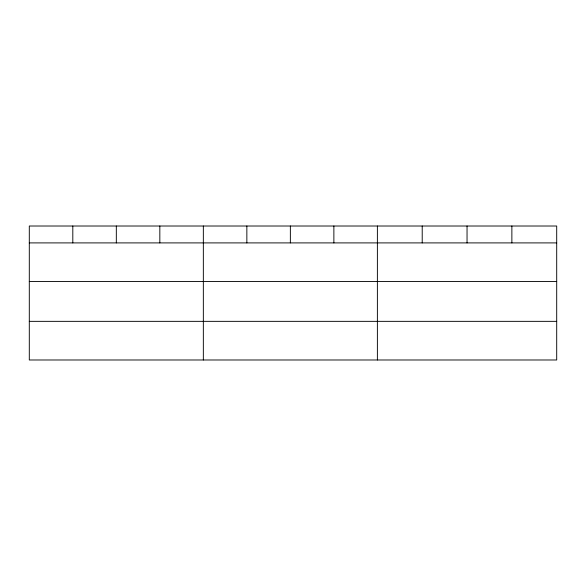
<?xml version="1.0" encoding="UTF-8"?>
<svg xmlns="http://www.w3.org/2000/svg" width="586" height="586" viewBox="0 0 586 586"><rect width="100%" height="100%" fill="white"/><g stroke="black" fill="none" stroke-linecap="round" stroke-linejoin="round"><path stroke-width="0.88" d="M556.7 281.544L556.7 226.013L29.3 226.013L29.3 359.987L556.7 359.987L556.7 281.544L29.3 281.544M29.3 242.904L556.7 242.904M29.3 321.348L556.7 321.348M511.871 226.013L511.871 242.904M467.042 226.013L467.042 242.904M422.213 226.013L422.213 242.904M377.384 226.013L377.384 359.987M333.874 226.013L333.874 242.904M290.363 226.013L290.363 242.904M246.853 226.013L246.853 242.904M203.342 226.013L203.342 359.987M159.832 226.013L159.832 242.904M116.321 226.013L116.321 242.904M72.811 226.013L72.811 242.904"/></g></svg>
